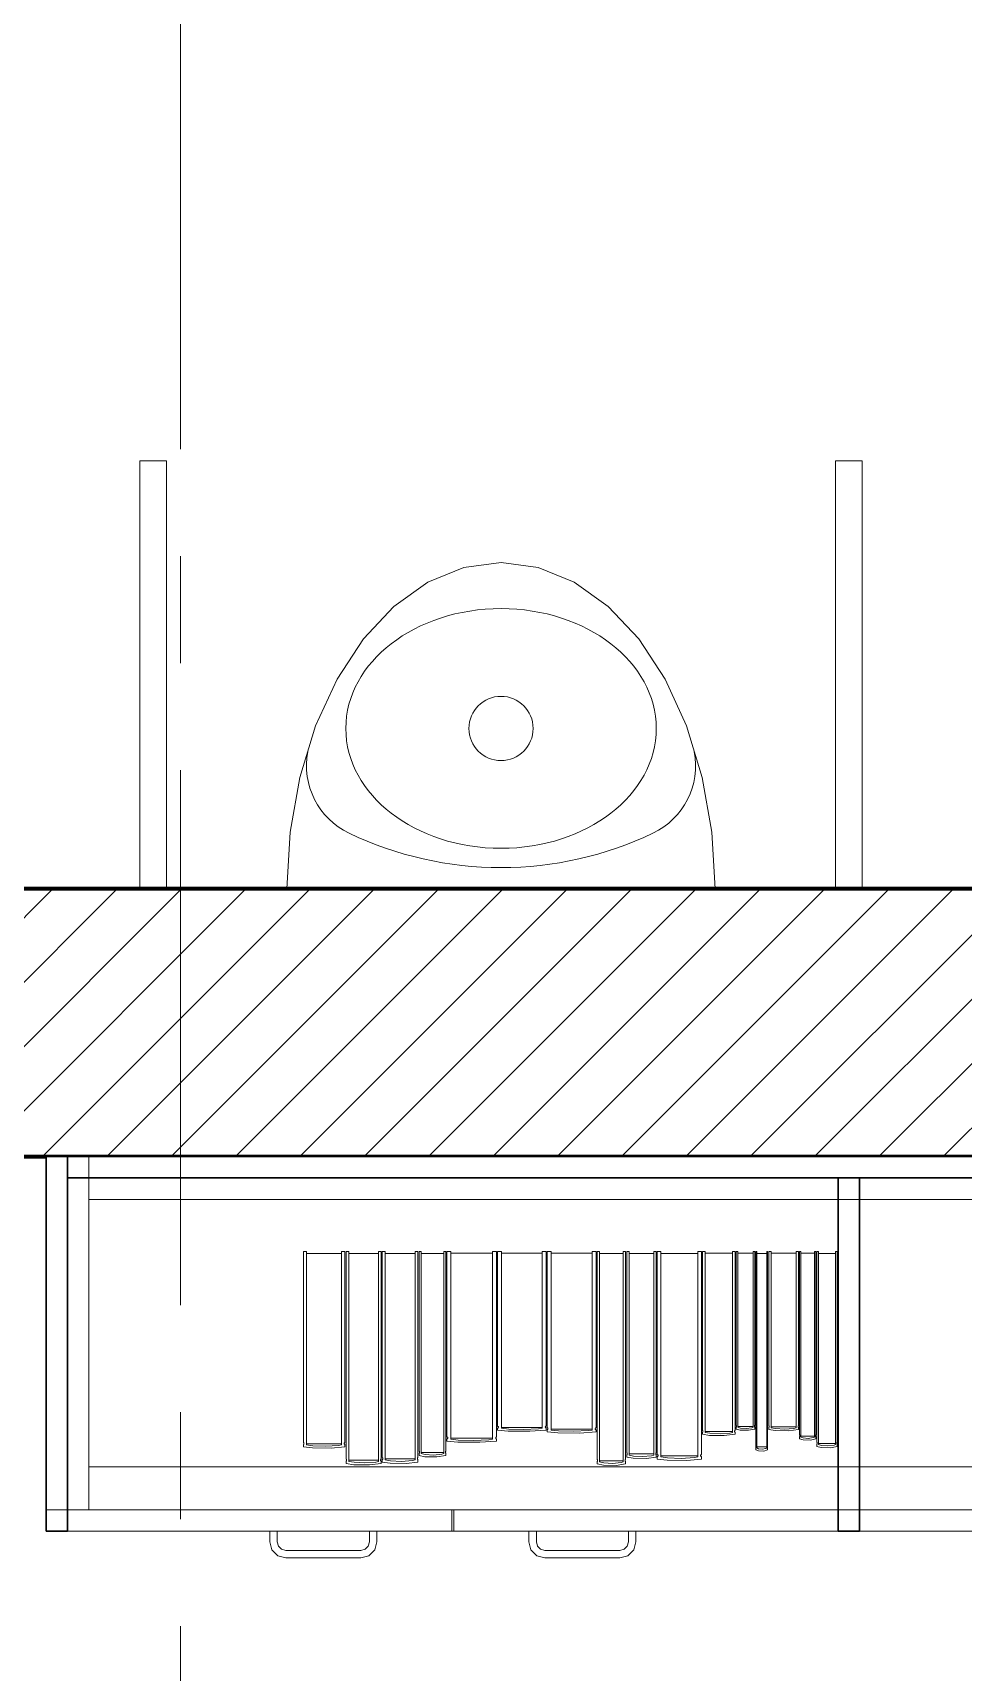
# Model space of a CAD drawing. Header units: inches. Extents: x -38 to 5698, y -33 to 92.
# Drawn here: x 327.408 to 328.277, y 10.968 to 12.5 of the extents above; entities that cross this region are included whole.
import ezdxf

# ---------------------------------------------------------------- set-up
doc = ezdxf.new("R2010")
doc.units = ezdxf.units.IN
doc.header["$MEASUREMENT"] = 0
doc.set_wipeout_variables(frame=1)
doc.linetypes.add('Punto & Raya', pattern=[0.65, 0.5, -0.075, 0, -0.075])
doc.linetypes.add('Wipeout_Contour', pattern=[1, 0, -1])
for name, color, linetype in [('02 _ ARQ _ ZON _ Espacio.3D', 7, 'Continuous'), ('Estructura - 04 MURO', 253, 'Continuous'), ('Interior - Mobiliario', 7, 'Continuous'), ('Interior - Sanitarios', 7, 'Continuous'), ('Marcador - Secciones', 251, 'Continuous')]:
    doc.layers.add(name, color=color, linetype=linetype)

msp = doc.modelspace()

# ---------------------------------------------------------------- linework, layer by layer
at = {"layer": '02 _ ARQ _ ZON _ Espacio.3D', "color": 254, "linetype": 'Continuous', "lineweight": 0, "flags": 128}
msp.add_lwpolyline([(321.57, 16.9), (321.22, 16.9), (321.22, 7.7), (321.57, 7.7), (321.57, 8.1), (322.07, 8.1), (322.07, 7.35), (328.17, 7.35), (328.17, 7.7), (328.57, 7.7), (328.57, 8.1), (328.92, 8.1), (328.92, 11.45), (323.12, 11.45), (323.12, 16.1), (321.57, 16.1)], close=True, dxfattribs=at)
at = {"layer": '02 _ ARQ _ ZON _ Espacio.3D', "color": 9, "linetype": 'Continuous', "lineweight": 5, "flags": 128}
msp.add_lwpolyline([(324.92, 15.1235), (324.92, 11.7), (328.82, 11.7), (328.82, 14.9999), (325.97, 14.9999), (325.97, 13.6749), (325.82, 13.6749), (325.82, 15.1235)], close=True, dxfattribs=at)
at = {"layer": 'Interior - Mobiliario', "color": 175, "linetype": 'Continuous', "lineweight": 13}
for p, q in [((327.44, 11.43), (327.44, 11.12)), ((328.9, 11.43), (327.44, 11.43)), ((327.46, 11.41), (327.46, 11.16)), ((327.6634, 11.3613), (327.6603, 11.3613)), ((327.6603, 11.3613), (327.6603, 11.1828)), ((327.6634, 11.1806), (327.6634, 11.3613)), ((327.6961, 11.3595), (327.6634, 11.3595)), ((327.6992, 11.3613), (327.6961, 11.3613)), ((327.6961, 11.3613), (327.6961, 11.1806)), ((327.6992, 11.1828), (327.6992, 11.3613)), ((327.7028, 11.3613), (327.7002, 11.3613)), ((327.7002, 11.3613), (327.7002, 11.1676)), ((327.7028, 11.1652), (327.7028, 11.3613)), ((327.7304, 11.3594), (327.7028, 11.3594)), ((327.733, 11.3613), (327.7304, 11.3613)), ((327.7304, 11.3613), (327.7304, 11.1652)), ((327.733, 11.1676), (327.733, 11.3613)), ((327.7367, 11.3613), (327.734, 11.3613)), ((327.734, 11.3613), (327.734, 11.1689)), ((327.7367, 11.1665), (327.7367, 11.3613)), ((327.7648, 11.3594), (327.7367, 11.3594)), ((327.7674, 11.3613), (327.7648, 11.3613)), ((327.7648, 11.3613), (327.7648, 11.1665)), ((327.7674, 11.1689), (327.7674, 11.3613)), ((327.7704, 11.3613), (327.7684, 11.3613)), ((327.7684, 11.3613), (327.7684, 11.1748)), ((327.7704, 11.1725), (327.7704, 11.3613)), ((327.7915, 11.3594), (327.7704, 11.3594)), ((327.7935, 11.3613), (327.7915, 11.3613)), ((327.7915, 11.3613), (327.7915, 11.1725)), ((327.7935, 11.1748), (327.7935, 11.3613)), ((327.7982, 11.3613), (327.7945, 11.3613)), ((327.7945, 11.3613), (327.7945, 11.188)), ((327.7982, 11.1859), (327.7982, 11.3613)), ((327.8371, 11.3596), (327.7982, 11.3596)), ((327.8408, 11.3613), (327.8371, 11.3613)), ((327.8371, 11.3613), (327.8371, 11.1859)), ((327.8408, 11.188), (327.8408, 11.3613)), ((327.8454, 11.3613), (327.8418, 11.3613)), ((327.8418, 11.3613), (327.8418, 11.1981)), ((327.8454, 11.1961), (327.8454, 11.3613)), ((327.8835, 11.3597), (327.8454, 11.3597)), ((327.8871, 11.3613), (327.8835, 11.3613)), ((327.8835, 11.3613), (327.8835, 11.1961)), ((327.8871, 11.1981), (327.8871, 11.3613)), ((327.8917, 11.3613), (327.8881, 11.3613)), ((327.8881, 11.3613), (327.8881, 11.1966)), ((327.8917, 11.1945), (327.8917, 11.3613)), ((327.9301, 11.3597), (327.8917, 11.3597)), ((327.9338, 11.3613), (327.9301, 11.3613)), ((327.9301, 11.3613), (327.9301, 11.1945)), ((327.9338, 11.1966), (327.9338, 11.3613)), ((327.9369, 11.3613), (327.9348, 11.3613)), ((327.9348, 11.3613), (327.9348, 11.1671)), ((327.9369, 11.1648), (327.9369, 11.3613)), ((327.9592, 11.3594), (327.9369, 11.3594)), ((327.9614, 11.3613), (327.9592, 11.3613)), ((327.9592, 11.3613), (327.9592, 11.1648)), ((327.9614, 11.1671), (327.9614, 11.3613)), ((327.9646, 11.3613), (327.9624, 11.3613)), ((327.9624, 11.3613), (327.9624, 11.1734)), ((327.9646, 11.1711), (327.9646, 11.3613)), ((327.9878, 11.3594), (327.9646, 11.3594)), ((327.99, 11.3613), (327.9878, 11.3613)), ((327.9878, 11.3613), (327.9878, 11.1711)), ((327.99, 11.1734), (327.99, 11.3613)), ((327.9943, 11.3613), (327.991, 11.3613)), ((327.991, 11.3613), (327.991, 11.1716)), ((327.9943, 11.1693), (327.9943, 11.3613)), ((328.0289, 11.3594), (327.9943, 11.3594)), ((328.0322, 11.3613), (328.0289, 11.3613)), ((328.0289, 11.3613), (328.0289, 11.1693)), ((328.0322, 11.1716), (328.0322, 11.3613)), ((328.0356, 11.3613), (328.0332, 11.3613)), ((328.0332, 11.3613), (328.0332, 11.1942)), ((328.0356, 11.1922), (328.0356, 11.3613)), ((328.0612, 11.3596), (328.0356, 11.3596)), ((328.0637, 11.3613), (328.0612, 11.3613)), ((328.0612, 11.3613), (328.0612, 11.1922)), ((328.0637, 11.1942), (328.0637, 11.3613)), ((328.0661, 11.3613), (328.0647, 11.3613)), ((328.0647, 11.3613), (328.0647, 11.199)), ((328.0661, 11.197), (328.0661, 11.3613)), ((328.0807, 11.3597), (328.0661, 11.3597)), ((328.082, 11.3613), (328.0807, 11.3613)), ((328.0807, 11.3613), (328.0807, 11.197)), ((328.082, 11.199), (328.082, 11.3613)), ((328.0839, 11.3613), (328.083, 11.3613)), ((328.083, 11.3613), (328.083, 11.18)), ((328.0839, 11.1778), (328.0839, 11.3613)), ((328.0932, 11.3595), (328.0839, 11.3595)), ((328.0941, 11.3613), (328.0932, 11.3613)), ((328.0932, 11.3613), (328.0932, 11.1778)), ((328.0941, 11.18), (328.0941, 11.3613)), ((328.0973, 11.3613), (328.0951, 11.3613)), ((328.0951, 11.3613), (328.0951, 11.1985)), ((328.0973, 11.1965), (328.0973, 11.3613)), ((328.1207, 11.3597), (328.0973, 11.3597)), ((328.1229, 11.3613), (328.1207, 11.3613)), ((328.1207, 11.3613), (328.1207, 11.1965)), ((328.1229, 11.1985), (328.1229, 11.3613)), ((328.1252, 11.3613), (328.1239, 11.3613)), ((328.1239, 11.3613), (328.1239, 11.19)), ((328.1252, 11.1879), (328.1252, 11.3613)), ((328.1379, 11.3596), (328.1252, 11.3596)), ((328.1391, 11.3613), (328.1379, 11.3613)), ((328.1379, 11.3613), (328.1379, 11.1879)), ((328.1391, 11.19), (328.1391, 11.3613)), ((328.1416, 11.3613), (328.1401, 11.3613)), ((328.1401, 11.3613), (328.1401, 11.1832)), ((328.1416, 11.181), (328.1416, 11.3613)), ((327.8418, 11.1981), (327.842, 11.1979)), ((327.842, 11.1979), (327.8423, 11.1977)), ((327.8423, 11.1977), (327.8425, 11.1975)), ((327.8863, 11.1973), (327.8864, 11.1976)), ((327.8864, 11.1976), (327.8866, 11.1978)), ((327.8866, 11.1978), (327.8869, 11.198)), ((327.8869, 11.198), (327.8871, 11.1981)), ((328.0647, 11.199), (328.0648, 11.1988)), ((328.0648, 11.1988), (328.0649, 11.1986)), ((328.0649, 11.1986), (328.0649, 11.1984)), ((328.0649, 11.1984), (328.065, 11.1981)), ((328.065, 11.1979), (328.0649, 11.1977)), ((328.0649, 11.1977), (328.0649, 11.1974)), ((328.065, 11.1981), (328.065, 11.1979)), ((328.0661, 11.1978), (328.0807, 11.1978)), ((328.0818, 11.1984), (328.0819, 11.1987)), ((328.0818, 11.1982), (328.0818, 11.1984)), ((328.0818, 11.198), (328.0818, 11.1982)), ((328.0818, 11.1977), (328.0818, 11.198)), ((328.0819, 11.1975), (328.0818, 11.1977)), ((328.0819, 11.1987), (328.082, 11.1989)), ((328.082, 11.1989), (328.082, 11.199)), ((328.0951, 11.1985), (328.0952, 11.1984)), ((328.0952, 11.1984), (328.0954, 11.1982)), ((328.0954, 11.1982), (328.0955, 11.1979)), ((328.0955, 11.1979), (328.0955, 11.1977)), ((328.0955, 11.1977), (328.0955, 11.1974)), ((328.1225, 11.198), (328.1227, 11.1982)), ((328.1225, 11.1977), (328.1225, 11.198)), ((328.1225, 11.1975), (328.1225, 11.1977)), ((328.1227, 11.1982), (328.1228, 11.1984)), ((328.1228, 11.1984), (328.1229, 11.1985)), ((327.6603, 11.1828), (327.6605, 11.1827)), ((327.6605, 11.1827), (327.6607, 11.1824)), ((327.6607, 11.1824), (327.6609, 11.1822)), ((327.6985, 11.182), (327.6986, 11.1822)), ((327.6986, 11.1822), (327.6988, 11.1825)), ((327.6988, 11.1825), (327.699, 11.1827)), ((327.699, 11.1827), (327.6992, 11.1828)), ((327.7945, 11.188), (327.7947, 11.1879)), ((327.7947, 11.1862), (327.7945, 11.1861)), ((327.7945, 11.1861), (327.7945, 11.1841)), ((327.7945, 11.1841), (327.8046, 11.1832)), ((327.7947, 11.1879), (327.795, 11.1877)), ((327.7949, 11.1864), (327.7947, 11.1862)), ((327.7951, 11.1866), (327.7949, 11.1864)), ((327.795, 11.1877), (327.7952, 11.1874)), ((327.7952, 11.1869), (327.7951, 11.1866)), ((327.7952, 11.1874), (327.7953, 11.1872)), ((327.7953, 11.1872), (327.7952, 11.1869)), ((327.7982, 11.1868), (327.8371, 11.1868)), ((327.8051, 11.1851), (327.7982, 11.1859)), ((327.8046, 11.1832), (327.8253, 11.183)), ((327.8194, 11.1847), (327.8051, 11.1851)), ((327.8336, 11.1854), (327.8194, 11.1847)), ((327.8253, 11.183), (327.8408, 11.1841)), ((327.8371, 11.1859), (327.8336, 11.1854)), ((327.84, 11.1872), (327.8401, 11.1875)), ((327.84, 11.187), (327.84, 11.1872)), ((327.8401, 11.1867), (327.84, 11.187)), ((327.8401, 11.1875), (327.8403, 11.1877)), ((327.8403, 11.1865), (327.8401, 11.1867)), ((327.8403, 11.1877), (327.8406, 11.1879)), ((327.8405, 11.1862), (327.8403, 11.1865)), ((327.8408, 11.1861), (327.8405, 11.1862)), ((327.8406, 11.1879), (327.8408, 11.188)), ((327.8408, 11.1841), (327.8408, 11.1861)), ((327.842, 11.1963), (327.8418, 11.1962)), ((327.8418, 11.1962), (327.8418, 11.1944)), ((327.8418, 11.1944), (327.8517, 11.1935)), ((327.8422, 11.1965), (327.842, 11.1963)), ((327.8424, 11.1968), (327.8422, 11.1965)), ((327.8425, 11.197), (327.8424, 11.1968)), ((327.8425, 11.1975), (327.8425, 11.1973)), ((327.8425, 11.1973), (327.8425, 11.197)), ((327.8454, 11.1969), (327.8835, 11.1969)), ((327.8522, 11.1953), (327.8454, 11.1961)), ((327.8517, 11.1935), (327.872, 11.1933)), ((327.8661, 11.1949), (327.8522, 11.1953)), ((327.88, 11.1956), (327.8661, 11.1949)), ((327.872, 11.1933), (327.8871, 11.1944)), ((327.8835, 11.1961), (327.88, 11.1956)), ((327.8863, 11.1971), (327.8863, 11.1973)), ((327.8864, 11.1968), (327.8863, 11.1971)), ((327.8866, 11.1966), (327.8864, 11.1968)), ((327.8868, 11.1964), (327.8866, 11.1966)), ((327.8871, 11.1962), (327.8868, 11.1964)), ((327.8871, 11.1944), (327.8871, 11.1962)), ((327.8881, 11.1966), (327.8883, 11.1964)), ((327.8883, 11.1948), (327.8881, 11.1947)), ((327.8881, 11.1947), (327.8881, 11.1929)), ((327.8881, 11.1929), (327.8981, 11.1919)), ((327.8883, 11.1964), (327.8886, 11.1962)), ((327.8885, 11.195), (327.8883, 11.1948)), ((327.8887, 11.1952), (327.8885, 11.195)), ((327.8886, 11.1962), (327.8888, 11.196)), ((327.8888, 11.1955), (327.8887, 11.1952)), ((327.8888, 11.196), (327.8888, 11.1957)), ((327.8888, 11.1957), (327.8888, 11.1955)), ((327.8917, 11.1954), (327.9301, 11.1954)), ((327.8986, 11.1938), (327.8917, 11.1945)), ((327.8981, 11.1919), (327.9186, 11.1917)), ((327.9127, 11.1933), (327.8986, 11.1938)), ((327.9267, 11.194), (327.9127, 11.1933)), ((327.9186, 11.1917), (327.9338, 11.1929)), ((327.9301, 11.1945), (327.9267, 11.194)), ((327.933, 11.1955), (327.9331, 11.1958)), ((327.9331, 11.1953), (327.933, 11.1955)), ((327.9331, 11.1958), (327.9332, 11.196)), ((327.9333, 11.195), (327.9331, 11.1953)), ((327.9332, 11.196), (327.9333, 11.1962)), ((327.9333, 11.1962), (327.9336, 11.1965)), ((327.9336, 11.1948), (327.9333, 11.195)), ((327.9336, 11.1965), (327.9338, 11.1966)), ((327.9338, 11.1947), (327.9336, 11.1948)), ((327.9338, 11.1929), (327.9338, 11.1947)), ((328.0332, 11.1942), (328.0333, 11.1941)), ((328.0333, 11.1924), (328.0332, 11.1923)), ((328.0332, 11.1923), (328.0332, 11.1905)), ((328.0332, 11.1905), (328.0399, 11.1895)), ((328.0333, 11.1941), (328.0335, 11.1938)), ((328.0335, 11.1926), (328.0333, 11.1924)), ((328.0335, 11.1938), (328.0336, 11.1936)), ((328.0336, 11.1929), (328.0335, 11.1926)), ((328.0336, 11.1936), (328.0337, 11.1934)), ((328.0337, 11.1931), (328.0336, 11.1929)), ((328.0337, 11.1934), (328.0337, 11.1931)), ((328.0356, 11.193), (328.0612, 11.193)), ((328.0402, 11.1914), (328.0356, 11.1922)), ((328.0399, 11.1895), (328.0535, 11.1893)), ((328.0496, 11.1909), (328.0402, 11.1914)), ((328.0589, 11.1917), (328.0496, 11.1909)), ((328.0535, 11.1893), (328.0637, 11.1905)), ((328.0612, 11.1922), (328.0589, 11.1917)), ((328.0632, 11.1934), (328.0633, 11.1937)), ((328.0632, 11.1932), (328.0632, 11.1934)), ((328.0632, 11.1929), (328.0632, 11.1932)), ((328.0633, 11.1927), (328.0632, 11.1929)), ((328.0633, 11.1937), (328.0634, 11.1939)), ((328.0635, 11.1925), (328.0633, 11.1927)), ((328.0634, 11.1939), (328.0636, 11.1941)), ((328.0637, 11.1923), (328.0635, 11.1925)), ((328.0636, 11.1941), (328.0637, 11.1942)), ((328.0637, 11.1905), (328.0637, 11.1923)), ((328.0648, 11.1972), (328.0647, 11.1971)), ((328.0647, 11.1971), (328.0647, 11.1953)), ((328.0647, 11.1953), (328.0685, 11.1944)), ((328.0649, 11.1974), (328.0648, 11.1972)), ((328.0687, 11.1962), (328.0661, 11.197)), ((328.0685, 11.1944), (328.0763, 11.1942)), ((328.074, 11.1958), (328.0687, 11.1962)), ((328.0793, 11.1965), (328.074, 11.1958)), ((328.0763, 11.1942), (328.082, 11.1953)), ((328.0807, 11.197), (328.0793, 11.1965)), ((328.082, 11.1973), (328.0819, 11.1975)), ((328.082, 11.1971), (328.082, 11.1973)), ((328.082, 11.1953), (328.082, 11.1971)), ((328.0952, 11.1968), (328.0951, 11.1967)), ((328.0951, 11.1967), (328.0951, 11.1949)), ((328.0951, 11.1949), (328.1012, 11.194)), ((328.0953, 11.197), (328.0952, 11.1968)), ((328.0955, 11.1972), (328.0953, 11.197)), ((328.0955, 11.1974), (328.0955, 11.1972)), ((328.0973, 11.1974), (328.1207, 11.1974)), ((328.1015, 11.1958), (328.0973, 11.1965)), ((328.1012, 11.194), (328.1136, 11.1937)), ((328.11, 11.1953), (328.1015, 11.1958)), ((328.1186, 11.196), (328.11, 11.1953)), ((328.1136, 11.1937), (328.1229, 11.1949)), ((328.1207, 11.1965), (328.1186, 11.196)), ((328.1225, 11.1973), (328.1225, 11.1975)), ((328.1226, 11.197), (328.1225, 11.1973)), ((328.1228, 11.1968), (328.1226, 11.197)), ((328.1229, 11.1967), (328.1228, 11.1968)), ((328.1229, 11.1949), (328.1229, 11.1967)), ((328.1239, 11.19), (328.124, 11.1899)), ((328.124, 11.1882), (328.1239, 11.1881)), ((328.1239, 11.1881), (328.1239, 11.1862)), ((328.1239, 11.1862), (328.1273, 11.1852)), ((328.124, 11.1899), (328.1241, 11.1897)), ((328.1241, 11.1884), (328.124, 11.1882)), ((328.1241, 11.1897), (328.1242, 11.1894)), ((328.1242, 11.1886), (328.1241, 11.1884)), ((328.1242, 11.1894), (328.1242, 11.1892)), ((328.1242, 11.1892), (328.1242, 11.1889)), ((328.1242, 11.1889), (328.1242, 11.1886)), ((328.1252, 11.1888), (328.1379, 11.1888)), ((328.1274, 11.1871), (328.1252, 11.1879)), ((328.1273, 11.1852), (328.134, 11.185)), ((328.1321, 11.1867), (328.1274, 11.1871)), ((328.1367, 11.1874), (328.1321, 11.1867)), ((328.134, 11.185), (328.1391, 11.1862)), ((328.1379, 11.1879), (328.1367, 11.1874)), ((328.1388, 11.1892), (328.1389, 11.1895)), ((328.1388, 11.189), (328.1388, 11.1892)), ((328.1388, 11.1887), (328.1388, 11.189)), ((328.1389, 11.1885), (328.1388, 11.1887)), ((328.1389, 11.1897), (328.139, 11.1899)), ((328.1389, 11.1895), (328.1389, 11.1897)), ((328.139, 11.1882), (328.1389, 11.1885)), ((328.139, 11.1899), (328.1391, 11.19)), ((328.1391, 11.1881), (328.139, 11.1882)), ((328.1391, 11.1862), (328.1391, 11.1881)), ((328.1401, 11.1832), (328.1402, 11.183)), ((328.1402, 11.183), (328.1403, 11.1828)), ((328.1403, 11.1828), (328.1404, 11.1825)), ((328.1404, 11.1825), (328.1404, 11.1823)), ((328.1404, 11.1823), (328.1404, 11.182)), ((327.6604, 11.1809), (327.6603, 11.1808)), ((327.6603, 11.1808), (327.6603, 11.1788)), ((327.6603, 11.1788), (327.6688, 11.1778)), ((327.6607, 11.1811), (327.6604, 11.1809)), ((327.6608, 11.1814), (327.6607, 11.1811)), ((327.6609, 11.1816), (327.6608, 11.1814)), ((327.6609, 11.1822), (327.6609, 11.1819)), ((327.6609, 11.1819), (327.6609, 11.1816)), ((327.6634, 11.1816), (327.6961, 11.1816)), ((327.6692, 11.1798), (327.6634, 11.1806)), ((327.6688, 11.1778), (327.6862, 11.1776)), ((327.6812, 11.1793), (327.6692, 11.1798)), ((327.6931, 11.1801), (327.6812, 11.1793)), ((327.6862, 11.1776), (327.6992, 11.1788)), ((327.6961, 11.1806), (327.6931, 11.1801)), ((327.6985, 11.1817), (327.6985, 11.182)), ((327.6986, 11.1814), (327.6985, 11.1817)), ((327.6987, 11.1812), (327.6986, 11.1814)), ((327.699, 11.1809), (327.6987, 11.1812)), ((327.6992, 11.1808), (327.699, 11.1809)), ((327.6992, 11.1788), (327.6992, 11.1808)), ((327.7002, 11.1676), (327.7003, 11.1674)), ((327.7003, 11.1674), (327.7005, 11.1672)), ((327.7005, 11.1672), (327.7006, 11.1669)), ((327.7325, 11.1667), (327.7326, 11.1669)), ((327.7326, 11.1669), (327.7327, 11.1672)), ((327.7327, 11.1672), (327.7329, 11.1675)), ((327.7329, 11.1675), (327.733, 11.1676)), ((327.734, 11.1689), (327.7342, 11.1687)), ((327.7342, 11.1687), (327.7344, 11.1684)), ((327.7344, 11.167), (327.7342, 11.1668)), ((327.7344, 11.1684), (327.7345, 11.1682)), ((327.7345, 11.1673), (327.7344, 11.167)), ((327.7345, 11.1682), (327.7346, 11.1679)), ((327.7346, 11.1676), (327.7345, 11.1673)), ((327.7346, 11.1679), (327.7346, 11.1676)), ((327.7367, 11.1675), (327.7648, 11.1675)), ((327.7669, 11.1679), (327.767, 11.1682)), ((327.7669, 11.1677), (327.7669, 11.1679)), ((327.7669, 11.1674), (327.7669, 11.1677)), ((327.7671, 11.1671), (327.7669, 11.1674)), ((327.767, 11.1682), (327.7671, 11.1685)), ((327.7671, 11.1685), (327.7673, 11.1688)), ((327.7672, 11.1668), (327.7671, 11.1671)), ((327.7673, 11.1688), (327.7674, 11.1689)), ((327.7684, 11.1748), (327.7686, 11.1746)), ((327.7685, 11.1728), (327.7684, 11.1727)), ((327.7684, 11.1727), (327.7684, 11.1706)), ((327.7684, 11.1706), (327.7739, 11.1695)), ((327.7687, 11.173), (327.7685, 11.1728)), ((327.7686, 11.1746), (327.7687, 11.1744)), ((327.7687, 11.1744), (327.7688, 11.1741)), ((327.7688, 11.1733), (327.7687, 11.173)), ((327.7688, 11.1741), (327.7688, 11.1738)), ((327.7688, 11.1738), (327.7688, 11.1735)), ((327.7688, 11.1735), (327.7688, 11.1733)), ((327.7704, 11.1734), (327.7915, 11.1734)), ((327.7742, 11.1716), (327.7704, 11.1725)), ((327.7739, 11.1695), (327.7851, 11.1693)), ((327.7819, 11.1711), (327.7742, 11.1716)), ((327.7896, 11.1719), (327.7819, 11.1711)), ((327.7851, 11.1693), (327.7935, 11.1706)), ((327.7915, 11.1725), (327.7896, 11.1719)), ((327.7931, 11.1742), (327.7932, 11.1744)), ((327.7931, 11.1739), (327.7931, 11.1742)), ((327.7931, 11.1736), (327.7931, 11.1739)), ((327.7931, 11.1733), (327.7931, 11.1736)), ((327.7932, 11.1731), (327.7931, 11.1733)), ((327.7932, 11.1744), (327.7934, 11.1747)), ((327.7933, 11.1728), (327.7932, 11.1731)), ((327.7935, 11.1727), (327.7933, 11.1728)), ((327.7934, 11.1747), (327.7935, 11.1748)), ((327.7935, 11.1706), (327.7935, 11.1727)), ((327.9348, 11.1671), (327.9349, 11.167)), ((327.9349, 11.167), (327.9351, 11.1667)), ((327.9611, 11.1668), (327.9613, 11.167)), ((327.9613, 11.167), (327.9614, 11.1671)), ((327.9624, 11.1734), (327.9625, 11.1732)), ((327.9625, 11.1714), (327.9624, 11.1713)), ((327.9624, 11.1713), (327.9624, 11.1692)), ((327.9624, 11.1692), (327.9684, 11.1681)), ((327.9625, 11.1732), (327.9627, 11.173)), ((327.9627, 11.1716), (327.9625, 11.1714)), ((327.9627, 11.173), (327.9628, 11.1727)), ((327.9628, 11.1719), (327.9627, 11.1716)), ((327.9628, 11.1727), (327.9628, 11.1725)), ((327.9628, 11.1725), (327.9628, 11.1722)), ((327.9628, 11.1722), (327.9628, 11.1719)), ((327.9646, 11.1721), (327.9878, 11.1721)), ((327.9687, 11.1702), (327.9646, 11.1711)), ((327.9684, 11.1681), (327.9808, 11.1679)), ((327.9772, 11.1697), (327.9687, 11.1702)), ((327.9857, 11.1705), (327.9772, 11.1697)), ((327.9808, 11.1679), (327.99, 11.1692)), ((327.9878, 11.1711), (327.9857, 11.1705)), ((327.9896, 11.1725), (327.9897, 11.1728)), ((327.9896, 11.1722), (327.9896, 11.1725)), ((327.9896, 11.1719), (327.9896, 11.1722)), ((327.9897, 11.1717), (327.9896, 11.1719)), ((327.9897, 11.1728), (327.9898, 11.1731)), ((327.9899, 11.1714), (327.9897, 11.1717)), ((327.9898, 11.1731), (327.9899, 11.1733)), ((327.9899, 11.1733), (327.99, 11.1734)), ((327.99, 11.1713), (327.9899, 11.1714)), ((327.99, 11.1692), (327.99, 11.1713)), ((327.991, 11.1716), (327.9913, 11.1714)), ((327.9912, 11.1696), (327.991, 11.1695)), ((327.991, 11.1695), (327.991, 11.1673)), ((327.991, 11.1673), (328.0001, 11.1663)), ((327.9915, 11.1698), (327.9912, 11.1696)), ((327.9913, 11.1714), (327.9915, 11.1712)), ((327.9915, 11.1712), (327.9917, 11.1709)), ((327.9916, 11.1701), (327.9915, 11.1698)), ((327.9917, 11.1704), (327.9916, 11.1701)), ((327.9917, 11.1709), (327.9917, 11.1706)), ((327.9917, 11.1706), (327.9917, 11.1704)), ((327.9943, 11.1703), (328.0289, 11.1703)), ((328.0005, 11.1684), (327.9943, 11.1693)), ((328.0132, 11.1679), (328.0005, 11.1684)), ((328.0258, 11.1687), (328.0132, 11.1679)), ((328.0185, 11.166), (328.0322, 11.1673)), ((328.0289, 11.1693), (328.0258, 11.1687)), ((328.0315, 11.1707), (328.0316, 11.171)), ((328.0315, 11.1704), (328.0315, 11.1707)), ((328.0316, 11.1701), (328.0315, 11.1704)), ((328.0316, 11.171), (328.0318, 11.1712)), ((328.0317, 11.1699), (328.0316, 11.1701)), ((328.032, 11.1696), (328.0317, 11.1699)), ((328.0318, 11.1712), (328.032, 11.1715)), ((328.032, 11.1715), (328.0322, 11.1716)), ((328.0322, 11.1695), (328.032, 11.1696)), ((328.0322, 11.1673), (328.0322, 11.1695)), ((328.083, 11.18), (328.0831, 11.1799)), ((328.0831, 11.1781), (328.083, 11.178)), ((328.083, 11.178), (328.083, 11.1759)), ((328.083, 11.1759), (328.0855, 11.1749)), ((328.0831, 11.1799), (328.0832, 11.1796)), ((328.0832, 11.1783), (328.0831, 11.1781)), ((328.0832, 11.1796), (328.0832, 11.1794)), ((328.0832, 11.1794), (328.0832, 11.1791)), ((328.0832, 11.1791), (328.0832, 11.1788)), ((328.0832, 11.1788), (328.0832, 11.1785)), ((328.0832, 11.1785), (328.0832, 11.1783)), ((328.0839, 11.1787), (328.0932, 11.1787)), ((328.0856, 11.1769), (328.0839, 11.1778)), ((328.0855, 11.1749), (328.0904, 11.1747)), ((328.089, 11.1765), (328.0856, 11.1769)), ((328.0923, 11.1772), (328.089, 11.1765)), ((328.0904, 11.1747), (328.0941, 11.1759)), ((328.0932, 11.1778), (328.0923, 11.1772)), ((328.0939, 11.1794), (328.094, 11.1797)), ((328.0939, 11.1792), (328.0939, 11.1794)), ((328.0939, 11.1789), (328.0939, 11.1792)), ((328.0939, 11.1786), (328.0939, 11.1789)), ((328.0939, 11.1783), (328.0939, 11.1786)), ((328.094, 11.1781), (328.0939, 11.1783)), ((328.094, 11.1799), (328.0941, 11.18)), ((328.094, 11.1797), (328.094, 11.1799)), ((328.0941, 11.178), (328.094, 11.1781)), ((328.0941, 11.1759), (328.0941, 11.178)), ((328.1403, 11.1815), (328.1401, 11.1812)), ((328.1401, 11.1812), (328.1401, 11.1811)), ((328.1401, 11.1811), (328.1401, 11.1792)), ((328.1401, 11.1792), (328.1442, 11.1782)), ((328.1404, 11.182), (328.1403, 11.1817)), ((328.1403, 11.1817), (328.1403, 11.1815)), ((328.1444, 11.1801), (328.1416, 11.181)), ((328.1503, 11.1797), (328.1444, 11.1801)), ((327.46, 11.16), (327.46, 11.12)), ((327.7003, 11.1655), (327.7002, 11.1654)), ((327.7002, 11.1654), (327.7002, 11.1632)), ((327.7002, 11.1632), (327.7074, 11.1621)), ((327.7005, 11.1657), (327.7003, 11.1655)), ((327.7006, 11.166), (327.7005, 11.1657)), ((327.7006, 11.1669), (327.7007, 11.1666)), ((327.7007, 11.1663), (327.7006, 11.166)), ((327.7007, 11.1666), (327.7007, 11.1663)), ((327.7028, 11.1662), (327.7304, 11.1662)), ((327.7077, 11.1643), (327.7028, 11.1652)), ((327.7074, 11.1621), (327.7221, 11.1619)), ((327.7178, 11.1638), (327.7077, 11.1643)), ((327.7279, 11.1646), (327.7178, 11.1638)), ((327.7221, 11.1619), (327.733, 11.1632)), ((327.7304, 11.1652), (327.7279, 11.1646)), ((327.7325, 11.1664), (327.7325, 11.1667)), ((327.7325, 11.1661), (327.7325, 11.1664)), ((327.7327, 11.1658), (327.7325, 11.1661)), ((327.7329, 11.1655), (327.7327, 11.1658)), ((327.733, 11.1654), (327.7329, 11.1655)), ((327.733, 11.1632), (327.733, 11.1654)), ((327.7342, 11.1668), (327.734, 11.1667)), ((327.734, 11.1667), (327.734, 11.1645)), ((327.734, 11.1645), (327.7414, 11.1635)), ((327.7417, 11.1656), (327.7367, 11.1665)), ((327.7414, 11.1635), (327.7563, 11.1632)), ((327.752, 11.1651), (327.7417, 11.1656)), ((327.7622, 11.1659), (327.752, 11.1651)), ((327.7563, 11.1632), (327.7674, 11.1645)), ((327.7648, 11.1665), (327.7622, 11.1659)), ((327.7674, 11.1667), (327.7672, 11.1668)), ((327.7674, 11.1645), (327.7674, 11.1667)), ((327.9349, 11.165), (327.9348, 11.1649)), ((327.9348, 11.1649), (327.9348, 11.1628)), ((327.9348, 11.1628), (327.9406, 11.1617)), ((327.9351, 11.1653), (327.9349, 11.165)), ((327.9351, 11.1667), (327.9352, 11.1664)), ((327.9352, 11.1656), (327.9351, 11.1653)), ((327.9352, 11.1664), (327.9352, 11.1661)), ((327.9352, 11.1661), (327.9352, 11.1658)), ((327.9352, 11.1658), (327.9352, 11.1656)), ((327.9369, 11.1657), (327.9592, 11.1657)), ((327.9409, 11.1638), (327.9369, 11.1648)), ((327.9406, 11.1617), (327.9525, 11.1614)), ((327.9491, 11.1633), (327.9409, 11.1638)), ((327.9572, 11.1642), (327.9491, 11.1633)), ((327.9525, 11.1614), (327.9614, 11.1628)), ((327.9592, 11.1648), (327.9572, 11.1642)), ((327.9609, 11.1662), (327.961, 11.1665)), ((327.9609, 11.1659), (327.9609, 11.1662)), ((327.961, 11.1656), (327.9609, 11.1659)), ((327.961, 11.1665), (327.9611, 11.1668)), ((327.9611, 11.1653), (327.961, 11.1656)), ((327.9612, 11.1651), (327.9611, 11.1653)), ((327.9614, 11.1649), (327.9612, 11.1651)), ((327.9614, 11.1628), (327.9614, 11.1649)), ((328.0001, 11.1663), (328.0185, 11.166)), ((327.44, 11.12), (328.9, 11.12)), ((327.799, 11.1), (327.799, 11.12)), ((327.801, 11.1), (327.801, 11.12)), ((327.629, 11.09), (327.629, 11.1)), ((327.629, 11.1), (327.636, 11.1)), ((327.636, 11.1), (327.636, 11.09)), ((327.722, 11.09), (327.722, 11.1)), ((327.722, 11.1), (327.729, 11.1)), ((327.729, 11.1), (327.729, 11.09)), ((327.871, 11.1), (327.871, 11.09)), ((327.878, 11.1), (327.871, 11.1)), ((327.878, 11.09), (327.878, 11.1)), ((327.964, 11.1), (327.964, 11.09)), ((327.971, 11.1), (327.964, 11.1)), ((327.971, 11.09), (327.971, 11.1)), ((327.631, 11.0825), (327.629, 11.09)), ((327.6365, 11.077), (327.631, 11.0825)), ((327.636, 11.09), (327.6371, 11.086)), ((327.644, 11.075), (327.6365, 11.077)), ((327.6371, 11.086), (327.64, 11.0831)), ((327.64, 11.0831), (327.644, 11.082)), ((327.644, 11.082), (327.714, 11.082)), ((327.714, 11.075), (327.644, 11.075)), ((327.714, 11.082), (327.718, 11.0831)), ((327.7215, 11.077), (327.714, 11.075)), ((327.718, 11.0831), (327.7209, 11.086)), ((327.7209, 11.086), (327.722, 11.09)), ((327.727, 11.0825), (327.7215, 11.077)), ((327.729, 11.09), (327.727, 11.0825)), ((327.871, 11.09), (327.873, 11.0825)), ((327.873, 11.0825), (327.8785, 11.077)), ((327.8791, 11.086), (327.878, 11.09)), ((327.8785, 11.077), (327.886, 11.075)), ((327.882, 11.0831), (327.8791, 11.086)), ((327.886, 11.082), (327.882, 11.0831)), ((327.956, 11.082), (327.886, 11.082)), ((327.886, 11.075), (327.956, 11.075)), ((327.96, 11.0831), (327.956, 11.082)), ((327.956, 11.075), (327.9635, 11.077)), ((327.9629, 11.086), (327.96, 11.0831)), ((327.964, 11.09), (327.9629, 11.086)), ((327.9635, 11.077), (327.969, 11.0825)), ((327.969, 11.0825), (327.971, 11.09))]:
    msp.add_line(p, q, dxfattribs=at)
at = {"layer": 'Interior - Sanitarios', "color": 205, "linetype": 'Continuous', "lineweight": 13, "flags": 128}
for points in [[(327.5325, 11.7), (327.5075, 11.7), (327.5075, 12.1), (327.5325, 12.1)], [(328.1825, 11.7), (328.1575, 11.7), (328.1575, 12.1), (328.1825, 12.1)], [(327.645, 11.7), (327.6481, 11.753), (327.6571, 11.8043), (327.6718, 11.8525), (327.6918, 11.8961), (327.7165, 11.9336), (327.745, 11.9641), (327.7766, 11.9866), (327.8103, 12.0004), (327.845, 12.005), (327.8798, 12.0004), (327.9134, 11.9866), (327.945, 11.9641), (327.9736, 11.9336), (327.9983, 11.8961), (328.0182, 11.8525), (328.033, 11.8043), (328.042, 11.753), (328.045, 11.7), (327.845, 11.7)]]:
    msp.add_lwpolyline(points, close=True, dxfattribs=at)
at = {"layer": 'Interior - Sanitarios', "color": 205, "linetype": 'Continuous', "lineweight": 13}
msp.add_circle((327.845, 11.85), 0.03, dxfattribs=at)
for centre, radius, start, end in [((327.7332, 11.8153), 0.07, 169.1855, 244.5474), ((327.9568, 11.8153), 0.07, 295.4526, 10.8145), ((327.845, 12.0501), 0.3301, 244.5474, 270), ((327.845, 12.0501), 0.3301, 270, 295.4526)]:
    msp.add_arc(centre, radius, start, end, dxfattribs=at)
msp.add_ellipse((327.845, 11.85), major_axis=(0.145, 0), ratio=0.772414, dxfattribs=at)

# ---------------------------------------------------------------- next in the draw order: wipeouts: each hides what was drawn before it
at = {"color": 254, "linetype": 'Wipeout_Contour', "lineweight": 0, "ltscale": 9842.997049}
msp.add_wipeout([(328.8199, 11.7), (323.27, 11.7), (323.27, 11.45), (328.8199, 11.45)], dxfattribs=at).dxf.layer = 'Estructura - 04 MURO'
at = {"color": 254, "linetype": 'Wipeout_Contour', "lineweight": 0, "ltscale": 9851.49147}
msp.add_wipeout([(328.16, 11.1), (328.18, 11.1), (328.18, 11.43), (328.16, 11.43)], dxfattribs=at).dxf.layer = 'Interior - Mobiliario'

# ---------------------------------------------------------------- next in the draw order: hatches: boundary and pattern name
at = {"layer": 'Estructura - 04 MURO', "linetype": 'Continuous', "lineweight": 5}
h = msp.add_hatch(dxfattribs=at)
h.set_pattern_fill('LADRILLO_COMÚN_0002', color=252, style=0, pattern_type=2)
h.set_pattern_definition([(45, (277.50004, 6e-09), (-0.030052038, 0.030052038), [])])
h.paths.add_polyline_path([(328.8199, 11.7), (323.27, 11.7), (323.27, 11.45), (328.8199, 11.45)])

# ---------------------------------------------------------------- next in the draw order: linework, layer by layer
at = {"layer": 'Estructura - 04 MURO', "color": 7, "linetype": 'Continuous', "lineweight": 80, "flags": 128}
for points in [[(328.8199, 11.7), (324.92, 11.7)], [(323.12, 11.45), (328.8199, 11.45)]]:
    msp.add_lwpolyline(points, dxfattribs=at)
at = {"layer": 'Interior - Mobiliario', "color": 175, "linetype": 'Continuous', "lineweight": 30}
for p, q in [((328.18, 11.43), (328.16, 11.43)), ((328.16, 11.1), (328.16, 11.43)), ((328.18, 11.1), (328.18, 11.43)), ((328.18, 11.1), (328.16, 11.1))]:
    msp.add_line(p, q, dxfattribs=at)
at = {"layer": 'Interior - Mobiliario', "color": 175, "linetype": 'Continuous', "lineweight": 13}
for p, q in [((328.16, 11.43), (328.16, 11.1)), ((328.18, 11.43), (328.16, 11.43)), ((328.18, 11.1), (328.18, 11.43)), ((327.46, 11.41), (328.88, 11.41)), ((328.1575, 11.3595), (328.1416, 11.3595)), ((328.159, 11.3613), (328.1575, 11.3613)), ((328.1575, 11.3613), (328.1575, 11.181)), ((328.159, 11.1832), (328.159, 11.3613)), ((328.1587, 11.1826), (328.1588, 11.1828)), ((328.1587, 11.1823), (328.1587, 11.1826)), ((328.1587, 11.182), (328.1587, 11.1823)), ((328.1588, 11.1828), (328.1589, 11.1831)), ((328.1589, 11.1831), (328.159, 11.1832)), ((328.1416, 11.1819), (328.1575, 11.1819)), ((328.1442, 11.1782), (328.1527, 11.1779)), ((328.1561, 11.1804), (328.1503, 11.1797)), ((328.1527, 11.1779), (328.159, 11.1792)), ((328.1575, 11.181), (328.1561, 11.1804)), ((328.1587, 11.1818), (328.1587, 11.182)), ((328.1588, 11.1815), (328.1587, 11.1818)), ((328.1589, 11.1813), (328.1588, 11.1815)), ((328.159, 11.1811), (328.1589, 11.1813)), ((328.159, 11.1792), (328.159, 11.1811)), ((328.88, 11.16), (327.46, 11.16)), ((327.46, 11.12), (328.88, 11.12)), ((328.16, 11.12), (327.801, 11.12)), ((328.16, 11.1), (328.16, 11.12)), ((328.18, 11.12), (328.539, 11.12)), ((328.18, 11.1), (328.18, 11.12)), ((328.16, 11.1), (327.801, 11.1)), ((328.16, 11.1), (328.18, 11.1)), ((328.16, 11.1), (328.18, 11.1)), ((328.18, 11.1), (328.539, 11.1))]:
    msp.add_line(p, q, dxfattribs=at)

# ---------------------------------------------------------------- next in the draw order: wipeouts: each hides what was drawn before it
at = {"color": 254, "linetype": 'Wipeout_Contour', "lineweight": 0, "ltscale": 9851.494673}
msp.add_wipeout([(327.44, 11.43), (328.9, 11.43), (328.9, 11.45), (327.44, 11.45)], dxfattribs=at).dxf.layer = 'Interior - Mobiliario'

# ---------------------------------------------------------------- next in the draw order: linework, layer by layer
at = {"layer": 'Interior - Mobiliario', "color": 175, "linetype": 'Continuous', "lineweight": 30}
for p, q in [((328.9, 11.45), (327.44, 11.45)), ((327.44, 11.43), (327.44, 11.45)), ((328.9, 11.43), (327.44, 11.43))]:
    msp.add_line(p, q, dxfattribs=at)
at = {"layer": 'Interior - Mobiliario', "color": 175, "linetype": 'Continuous', "lineweight": 13}
for p, q in [((327.44, 11.45), (327.44, 11.43)), ((328.9, 11.45), (327.44, 11.45)), ((327.46, 11.45), (327.46, 11.41)), ((328.88, 11.45), (327.46, 11.45)), ((327.44, 11.43), (328.9, 11.43)), ((328.16, 11.43), (328.16, 11.1)), ((328.18, 11.43), (328.16, 11.43)), ((328.18, 11.1), (328.18, 11.43))]:
    msp.add_line(p, q, dxfattribs=at)
at = {"layer": 'Marcador - Secciones', "color": 251, "linetype": 'Punto & Raya', "lineweight": 13}
msp.add_line((327.5454, 46.2111), (327.5454, 0.9472), dxfattribs=at)

# ---------------------------------------------------------------- next in the draw order: wipeouts: each hides what was drawn before it
at = {"color": 254, "linetype": 'Wipeout_Contour', "lineweight": 0, "ltscale": 9848.531687}
msp.add_wipeout([(327.42, 11.1), (327.44, 11.1), (327.44, 11.45), (327.42, 11.45)], dxfattribs=at).dxf.layer = 'Interior - Mobiliario'

# ---------------------------------------------------------------- next in the draw order: linework, layer by layer
at = {"layer": 'Interior - Mobiliario', "color": 175, "linetype": 'Continuous', "lineweight": 30}
for p, q in [((327.44, 11.45), (327.42, 11.45)), ((327.42, 11.1), (327.42, 11.45)), ((327.44, 11.1), (327.44, 11.45)), ((327.44, 11.1), (327.42, 11.1))]:
    msp.add_line(p, q, dxfattribs=at)
at = {"layer": 'Interior - Mobiliario', "color": 175, "linetype": 'Continuous', "lineweight": 13}
for p, q in [((327.42, 11.45), (327.42, 11.1)), ((327.44, 11.45), (327.42, 11.45)), ((327.42, 11.45), (327.42, 11.12)), ((327.46, 11.45), (327.42, 11.45)), ((327.42, 11.1), (327.42, 11.45)), ((327.42, 11.45), (328.92, 11.45)), ((327.44, 11.1), (327.44, 11.45)), ((327.44, 11.45), (327.44, 11.1)), ((328.9, 11.45), (327.44, 11.45)), ((327.44, 11.43), (327.44, 11.1)), ((328.9, 11.43), (327.44, 11.43)), ((327.44, 11.43), (327.44, 11.12)), ((328.9, 11.43), (327.44, 11.43)), ((327.44, 11.43), (327.44, 11.12)), ((328.9, 11.43), (327.44, 11.43)), ((327.42, 11.12), (327.46, 11.12)), ((327.44, 11.12), (328.9, 11.12)), ((327.44, 11.12), (328.9, 11.12)), ((327.44, 11.12), (327.799, 11.12)), ((327.44, 11.1), (327.44, 11.12)), ((327.42, 11.1), (327.44, 11.1)), ((328.92, 11.1), (327.42, 11.1)), ((327.44, 11.1), (328.9, 11.1)), ((327.44, 11.1), (328.9, 11.1)), ((327.44, 11.1), (327.799, 11.1))]:
    msp.add_line(p, q, dxfattribs=at)

doc.saveas('drawing.dxf')
